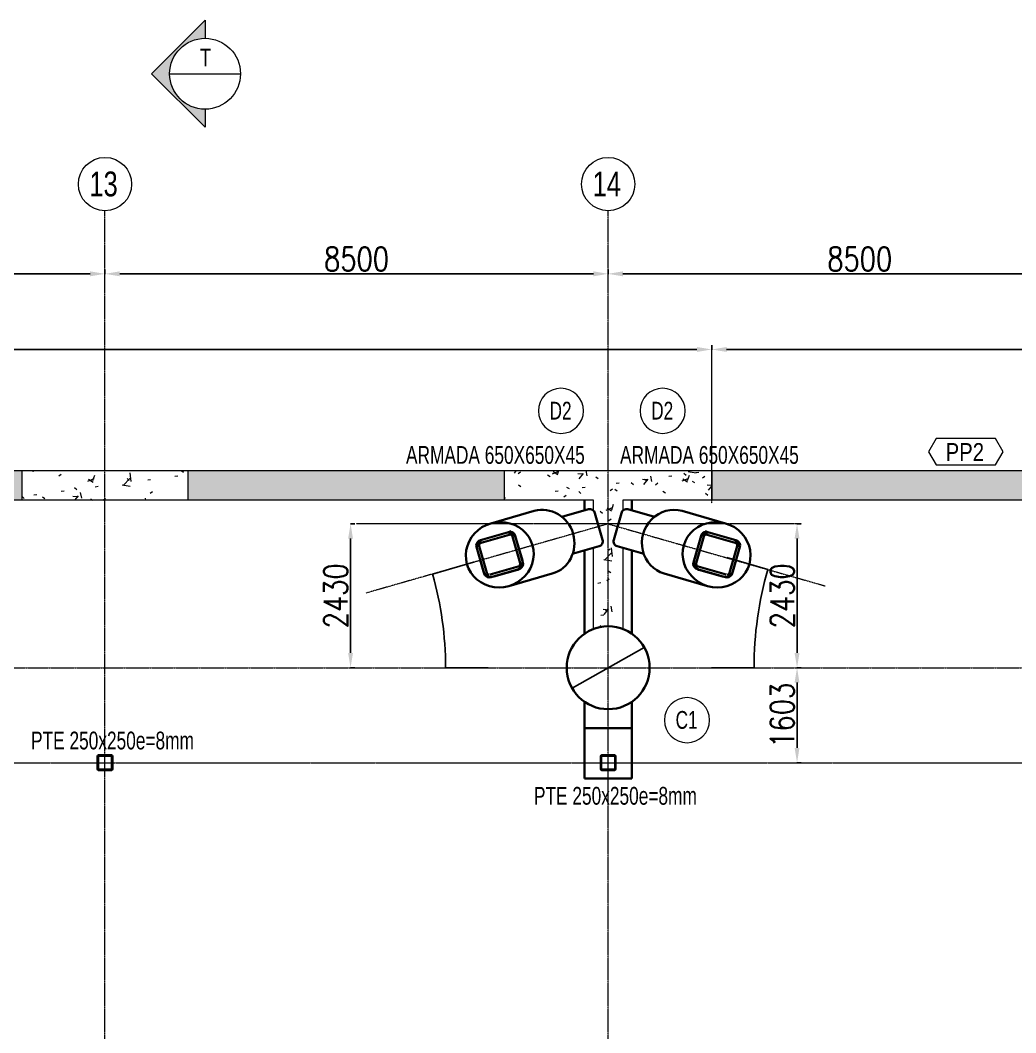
# Model space of a CAD drawing. Header units: metres. Extents: x -5444 to 112500, y -2287 to 89414.
# Drawn here: x 70748 to 87564, y 24785 to 41883 of the extents above; entities that cross this region are included whole.
import ezdxf

# ---------------------------------------------------------------- set-up
doc = ezdxf.new("R2010")
doc.units = ezdxf.units.M
doc.header["$LTSCALE"] = 10
doc.linetypes.add('Grid Line', pattern=[3.33375, 1.905, -0.47625, 0.47625, -0.47625])
doc.linetypes.add('Hidden 0_75', pattern=[0.225, 0.1125, -0.1125])
doc.layers.add('COTAS', color=8, linetype='Continuous')
for name, color, linetype, lineweight in [('E_CIMENTACION-1', 254, 'Continuous', 18), ('E_CIMENTACION-2', 253, 'Continuous', 18), ('E_COLUMNAS-1', 4, 'Continuous', 35), ('E_DETALLES-1', 7, 'Hidden 0_75', 9), ('E_DIM', 2, 'Continuous', 9), ('E_EJES', 8, 'Continuous', 9), ('E_EJES-1', 8, 'Grid Line', 9), ('E_MUROS-1', 10, 'Continuous', 18), ('E_MUROS-2', 253, 'Continuous', 18), ('E_TEXTO', 3, 'Continuous', 9)]:
    doc.layers.add(name, color=color, linetype=linetype, lineweight=lineweight)
doc.styles.add('Arial Narrow', font='', dxfattribs={"width": 0.85, "height": 0.3})
doc.styles.add('Arial Narrow_1', font='', dxfattribs={"height": 0.3})
doc.styles.add('CNI_COTAS', font='romans.shx', dxfattribs={"width": 0.8})
doc.styles.add('Swis721 LtCn BT', font='swisscl.ttf', dxfattribs={"height": 0.42})
doc.styles.add('Swis721 LtCn BT_1', font='swisscl.ttf', dxfattribs={"height": 0.3})
doc.styles.add('Yu Gothic UI Light', font='Yu Gothic UI Light.ttf', dxfattribs={"height": 0.225})
doc.styles.get('Arial Narrow').set_extended_font_data('Arial Narrow')
doc.styles.get('Arial Narrow_1').set_extended_font_data('Arial Narrow')
doc.dimstyles.new('1.5', dxfattribs={"dimscale": 0, "dimtxt": 400, "dimasz": 250, "dimexe": 4, "dimexo": 4, "dimgap": 50, "dimtad": 1, "dimdec": 0, "dimzin": 4, "dimdsep": 46, "dimtxsty": 'CNI_COTAS', "dimcen": 0, "dimclrd": 256, "dimclrt": 3, "dimadec": 0, "dimazin": 0, "dimtfac": 1, "dimtdec": 0, "dimtmove": 2, "dimatfit": 0, "dimfxl": 0.05, "dimtolj": 1, "dimtzin": 0, "dimarcsym": 0})
doc.dimstyles.new('CNI_COTAS_DIAMETRO_1', dxfattribs={"dimscale": 0.3048, "dimtxt": 0.235657, "dimasz": 0.984252, "dimexe": 1.181102, "dimexo": 0, "dimgap": 0.738189, "dimtad": 1, "dimjust": 3, "dimrnd": 0.01, "dimzin": 0, "dimdsep": 46, "dimtxsty": 'Yu Gothic UI Light', "dimblk1": 'OPEN30', "dimblk2": 'OPEN30', "dimsah": 1, "dimcen": 0.09, "dimdle": 0.492126, "dimazin": 0, "dimtfac": 1, "dimtdec": 4, "dimtix": 1, "dimtmove": 0, "dimatfit": 2, "dimfxl": 1, "dimtvp": 1, "dimtolj": 1, "dimtzin": 0, "dimarcsym": 2})
doc.dimstyles.new('CNI_COTAS_RADIAL', dxfattribs={"dimscale": 0.3048, "dimtxt": 0.235657, "dimasz": 0.984252, "dimexe": 1.181102, "dimexo": 0.738189, "dimgap": 0.492126, "dimtad": 1, "dimrnd": 0.01, "dimzin": 0, "dimdsep": 46, "dimtxsty": 'Yu Gothic UI Light', "dimblk1": 'OPEN30', "dimblk2": 'OPEN30', "dimsah": 1, "dimcen": 0.09, "dimdle": 0.246063, "dimazin": 0, "dimtfac": 1, "dimtdec": 4, "dimtix": 1, "dimtmove": 0, "dimatfit": 3, "dimfxl": 1, "dimtvp": 1, "dimtolj": 1, "dimtzin": 0, "dimarcsym": 2})
pattern_1 = [(50, (95341.5, -135213.6), (1092.9874, -96.024), [114, -1257]), (355, (95341.5, -135213.6), (-211.8535, 1146.828), [91, -1006]), (100.451, (95432.5, -135221.6), (882.091, 1050.433), [97, -1069]), (46.184, (95341.5, -134908.6), (1626.246, -252.121), [171, -1886]), (96.636, (95477.5, -134929.6), (1423.989, 1484.504), [146, -1603]), (351.184, (95341.5, -134908.6), (1424.305, 1484.244), [137, -1509]), (21, (95493.5, -134984.6), (909.395, -613.8754), [114, -1257]), (326, (95493.5, -134984.6), (370.702, 1105.747), [91, -1006]), (71.451, (95569.5, -135036.6), (1280.754, 491.083), [97, -1069]), (37.5, (95341.5, -135213.64), (19.0208, 507.4399), [50, -943, 50, -971, -1010]), (37.5, (95341.5, -135213.64), (19.0208, 507.4399), [-2015, 50, -959]), (7.5, (95341.5, -135213.64), (400.9215, 601.4765), [50, -532, 50, -920, -385]), (7.5, (95341.5, -135213.64), (400.9215, 601.4765), [-1553, 50, -335]), (327.5, (95001.5, -135213.64), (813.8092, -34.6925), [50, -331, 50, -1138, -1577]), (327.5, (95001.5, -135213.64), (813.8092, -34.6925), [-1570, 50, -1527]), (317.5, (94849.5, -135213.64), (888.673, 152.753), [50, -445, 50, -739, -1120]), (317.5, (94849.5, -135213.64), (888.673, 152.753), [-1285, 50, -1070])]

# ---------------------------------------------------------------- blocks, each defined once
blk = doc.blocks.new('EST_SCM_RECALCE_10 - EST_SCM_RECALCE_10-1579223-_0_00m_LOC COLUMNAS Y MUROS PISO 1')
at = {"layer": 'E_COLUMNAS-1'}
for p, q in [((-83.062, 168.768), (-83.062, 168.942)), ((-82.262, 168.942), (-82.262, 168.768)), ((-83.062, 166.685), (-83.062, 168.092)), ((-82.262, 168.092), (-82.262, 166.685)), ((-83.062, 165.095), (-83.062, 165.54)), ((-82.262, 165.54), (-82.262, 165.095)), ((-82.262, 165.095), (-83.062, 165.095)), ((-83.062, 165.095), (-83.062, 164.242)), ((-82.262, 164.242), (-82.262, 165.095)), ((-83.062, 164.242), (-82.262, 164.242))]:
    blk.add_line(p, q, dxfattribs=at)
blk = doc.blocks.new('EST_SCM_COLUMNA-METALICA-SECCION-CUADRADA - EST_SCM_COLUMNA-TUBULAR-CUADRADA_PTEØ_250x250e_8mm-3539288-_0_00m_LOC COLUMNAS Y MUROS PISO 1')
at = {"layer": 'E_COLUMNAS-1'}
for p, q in [((-0.125, 0.109), (-0.125, -0.109)), ((-0.117, -0.109), (-0.117, 0.109)), ((0.109, 0.125), (-0.109, 0.125)), ((-0.109, 0.117), (0.109, 0.117)), ((0.117, 0.109), (0.117, -0.109)), ((0.125, -0.109), (0.125, 0.109)), ((0.109, -0.117), (-0.109, -0.117)), ((-0.109, -0.125), (0.109, -0.125))]:
    blk.add_line(p, q, dxfattribs=at)
for centre, radius, start, end in [((-0.109, 0.109), 0.016, 90, 180), ((-0.109, 0.109), 0.008, 90, 180), ((0.109, 0.109), 0.016, 360, 90), ((0.109, 0.109), 0.008, 0, 90), ((-0.109, -0.109), 0.016, 180, 270), ((-0.109, -0.109), 0.008, 180, 270), ((0.109, -0.109), 0.016, 270, 360), ((0.109, -0.109), 0.008, 270, 360)]:
    blk.add_arc(centre, radius, start, end, dxfattribs=at)
blk = doc.blocks.new('EST_SCM_CAMISA_15 - EST_SCM_CAMISA_4-2887286-_0_00m_LOC COLUMNAS Y MUROS PISO 1')
at = {"layer": 'E_COLUMNAS-1'}
for p, q in [((-15.91, 168.81), (-16.645, 168.6)), ((-16.781, 168.326), (-16.384, 168.44)), ((-16.22, 168.353), (-16.112, 167.975)), ((-16.767, 167.787), (-16.875, 168.166)), ((-16.195, 167.818), (-16.592, 167.705)), ((-16.342, 167.542), (-15.608, 167.752))]:
    blk.add_line(p, q, dxfattribs=at)
at = {"layer": 'E_COLUMNAS-1', "flags": 128}
for points in [[(-16.645, 168.6), (-16.722, 168.572), (-16.795, 168.534), (-16.861, 168.486), (-16.92, 168.43), (-16.971, 168.367), (-17.011, 168.297), (-17.041, 168.223), (-17.06, 168.146), (-17.068, 168.068), (-17.063, 167.989), (-17.048, 167.912), (-17.02, 167.839), (-16.982, 167.77), (-16.935, 167.707), (-16.878, 167.652), (-16.813, 167.605), (-16.742, 167.567), (-16.666, 167.54), (-16.586, 167.524), (-16.505, 167.519), (-16.423, 167.525), (-16.342, 167.542)], [(-16.342, 167.542), (-16.265, 167.57), (-16.192, 167.608), (-16.126, 167.656), (-16.067, 167.712), (-16.016, 167.775), (-15.976, 167.844), (-15.946, 167.918), (-15.927, 167.995), (-15.919, 168.074), (-15.924, 168.152), (-15.94, 168.229), (-15.967, 168.303), (-16.005, 168.372), (-16.052, 168.435), (-16.109, 168.49), (-16.174, 168.537), (-16.245, 168.574), (-16.321, 168.601), (-16.401, 168.618), (-16.483, 168.623), (-16.564, 168.617), (-16.645, 168.6)], [(-16.384, 168.44), (-16.355, 168.445), (-16.325, 168.443), (-16.296, 168.436), (-16.27, 168.422), (-16.248, 168.403), (-16.231, 168.38), (-16.22, 168.353)], [(-16.875, 168.166), (-16.88, 168.195), (-16.877, 168.223), (-16.869, 168.251), (-16.854, 168.276), (-16.834, 168.298), (-16.809, 168.315), (-16.781, 168.326)], [(-16.112, 167.975), (-16.107, 167.943), (-16.111, 167.911), (-16.122, 167.881), (-16.141, 167.855), (-16.166, 167.833), (-16.195, 167.818)], [(-16.592, 167.705), (-16.623, 167.697), (-16.654, 167.696), (-16.685, 167.703), (-16.713, 167.716), (-16.737, 167.735), (-16.755, 167.76), (-16.767, 167.787)]]:
    blk.add_lwpolyline(points, dxfattribs=at)
at = {"layer": 'E_COLUMNAS-1'}
blk.add_ellipse((-15.759, 168.281), major_axis=(-0.151, 0.529), ratio=0.954563, start_param=3.141593, end_param=6.283185, dxfattribs=at)
blk = doc.blocks.new('EST_SCM_CAMISA_16 - EST_SCM_CAMISA_4-2887304-_0_00m_LOC COLUMNAS Y MUROS PISO 1')
at = {"layer": 'E_COLUMNAS-1'}
for p, q in [((-12.679, 168.6), (-13.414, 168.81)), ((-12.94, 168.44), (-12.543, 168.326)), ((-13.212, 167.975), (-13.104, 168.353)), ((-12.449, 168.166), (-12.558, 167.787)), ((-13.716, 167.752), (-12.982, 167.542)), ((-12.732, 167.705), (-13.129, 167.818))]:
    blk.add_line(p, q, dxfattribs=at)
at = {"layer": 'E_COLUMNAS-1', "flags": 128}
for points in [[(-12.679, 168.6), (-12.76, 168.617), (-12.842, 168.623), (-12.923, 168.618), (-13.003, 168.601), (-13.079, 168.574), (-13.15, 168.537), (-13.215, 168.49), (-13.272, 168.435), (-13.32, 168.372), (-13.357, 168.303), (-13.385, 168.229), (-13.401, 168.152), (-13.405, 168.074), (-13.397, 167.995), (-13.378, 167.918), (-13.348, 167.844), (-13.308, 167.775), (-13.257, 167.712), (-13.198, 167.656), (-13.132, 167.608), (-13.059, 167.57), (-12.982, 167.542)], [(-12.982, 167.542), (-12.901, 167.525), (-12.82, 167.519), (-12.738, 167.524), (-12.658, 167.54), (-12.582, 167.567), (-12.511, 167.605), (-12.446, 167.652), (-12.39, 167.707), (-12.342, 167.77), (-12.304, 167.839), (-12.277, 167.912), (-12.261, 167.989), (-12.257, 168.068), (-12.264, 168.146), (-12.283, 168.223), (-12.313, 168.297), (-12.354, 168.367), (-12.404, 168.43), (-12.463, 168.486), (-12.53, 168.534), (-12.602, 168.572), (-12.679, 168.6)], [(-13.104, 168.353), (-13.093, 168.38), (-13.076, 168.403), (-13.054, 168.422), (-13.028, 168.436), (-12.999, 168.443), (-12.969, 168.445), (-12.94, 168.44)], [(-12.543, 168.326), (-12.515, 168.315), (-12.491, 168.298), (-12.47, 168.276), (-12.455, 168.251), (-12.447, 168.223), (-12.445, 168.195), (-12.449, 168.166)], [(-13.129, 167.818), (-13.158, 167.833), (-13.183, 167.855), (-13.202, 167.881), (-13.213, 167.911), (-13.217, 167.943), (-13.212, 167.975)], [(-12.558, 167.787), (-12.569, 167.76), (-12.588, 167.735), (-12.611, 167.716), (-12.639, 167.703), (-12.67, 167.696), (-12.701, 167.697), (-12.732, 167.705)]]:
    blk.add_lwpolyline(points, dxfattribs=at)
at = {"layer": 'E_COLUMNAS-1'}
blk.add_ellipse((-13.565, 168.281), major_axis=(0.151, 0.529), ratio=0.954563, start_param=0, end_param=3.141593, dxfattribs=at)
blk = doc.blocks.new('Grid - CNI_NOMBRE EJES-372759-_0_00m_LOC COLUMNAS Y MUROS PISO 1')
at = {"layer": 'E_EJES'}
blk.add_circle((0, 0), 0.003, dxfattribs=at)
blk = doc.blocks.new('Section - M_Section Head - Filled 2-372761-_0_00m_LOC COLUMNAS Y MUROS PISO 1')
at = {"layer": 'E_TEXTO'}
h = blk.add_hatch(color=256, dxfattribs=at)
edge = h.paths.add_edge_path()
edge.add_line((-0.006, 0.00602), (0.00002, 0))
edge.add_line((0.00002, 0), (-0.00201, 0))
edge.add_arc((-0.006, 0), 0.00399, 0, 180)
edge.add_line((-0.00999, 0), (-0.01202, 0))
edge.add_line((-0.01202, 0), (-0.006, 0.00602))
for p, q in [((-0.006, 0.00602), (-0.01202, 0)), ((0.00002, 0), (-0.006, 0.00602)), ((-0.01202, 0), (-0.00999, 0)), ((-0.00201, 0), (0.00002, 0))]:
    blk.add_line(p, q, dxfattribs=at)
for start, end in [(0, 180), (180, 360)]:
    blk.add_arc((-0.006, 0), 0.00399, start, end, dxfattribs=at)
blk = doc.blocks.new('CNI_TAG COLUMNAS CONCRETO MARCA - CNI_COLUMNA CONCRETO-582370-_0_00m_LOC COLUMNAS Y MUROS PISO 1')
at = {"layer": 'E_TEXTO'}
for start, end in [(360, 180), (180, 360)]:
    blk.add_arc((0.00026, -0.00015), 0.00254, start, end, dxfattribs=at)
blk = doc.blocks.new('DIMBLOCK14-_0_00m_LOC COLUMNAS Y MUROS PISO 1')
at = {"layer": 'COTAS', "color": 0, "lineweight": -2, "transparency": 16777216}
for p, q in [((63679, 37672), (63679, 37597)), ((72179, 37672), (72179, 37597))]:
    blk.add_line(p, q, dxfattribs=at)
at = {"layer": 'COTAS', "lineweight": -2, "transparency": 16777216}
blk.add_line((63929, 37601), (71929, 37601), dxfattribs=at)
at = {"layer": 'COTAS', "transparency": 16777216}
for points in [[(63929, 37643), (63929, 37559), (63679, 37601)], [(71929, 37643), (71929, 37559), (72179, 37601)]]:
    blk.add_solid(points, dxfattribs=at)
at = {"layer": 'Defpoints', "color": 0, "transparency": 16777216}
for p in [(63679, 37676), (72179, 37676), (72179, 37601)]:
    blk.add_point(p, dxfattribs=at)
at = {"layer": 'COTAS', "color": 3, "transparency": 16777216, "insert": (67929, 37851), "char_height": 400, "width": 2.26, "attachment_point": 5, "style": 'CNI_COTAS'}
blk.add_mtext('\\A1;8500', dxfattribs=at)
blk = doc.blocks.new('DIMBLOCK15-_0_00m_LOC COLUMNAS Y MUROS PISO 1')
at = {"layer": 'COTAS', "color": 0, "lineweight": -2, "transparency": 16777216}
for p, q in [((72179, 37672), (72179, 37597)), ((80679, 37672), (80679, 37597))]:
    blk.add_line(p, q, dxfattribs=at)
at = {"layer": 'COTAS', "lineweight": -2, "transparency": 16777216}
blk.add_line((72429, 37601), (80429, 37601), dxfattribs=at)
at = {"layer": 'COTAS', "transparency": 16777216}
for points in [[(72429, 37643), (72429, 37559), (72179, 37601)], [(80429, 37643), (80429, 37559), (80679, 37601)]]:
    blk.add_solid(points, dxfattribs=at)
at = {"layer": 'Defpoints', "color": 0, "transparency": 16777216}
for p in [(72179, 37676), (80679, 37676), (80679, 37601)]:
    blk.add_point(p, dxfattribs=at)
at = {"layer": 'COTAS', "color": 3, "transparency": 16777216, "insert": (76429, 37851), "char_height": 400, "width": 2.26, "attachment_point": 5, "style": 'CNI_COTAS'}
blk.add_mtext('\\A1;8500', dxfattribs=at)
blk = doc.blocks.new('DIMBLOCK16-_0_00m_LOC COLUMNAS Y MUROS PISO 1')
at = {"layer": 'COTAS', "color": 0, "lineweight": -2, "transparency": 16777216}
for p, q in [((80679, 37672), (80679, 37597)), ((89179, 37672), (89179, 37597))]:
    blk.add_line(p, q, dxfattribs=at)
at = {"layer": 'COTAS', "lineweight": -2, "transparency": 16777216}
blk.add_line((80929, 37601), (88929, 37601), dxfattribs=at)
at = {"layer": 'COTAS', "transparency": 16777216}
for points in [[(80929, 37643), (80929, 37559), (80679, 37601)], [(88929, 37643), (88929, 37559), (89179, 37601)]]:
    blk.add_solid(points, dxfattribs=at)
at = {"layer": 'Defpoints', "color": 0, "transparency": 16777216}
for p in [(80679, 37676), (89179, 37676), (89179, 37601)]:
    blk.add_point(p, dxfattribs=at)
at = {"layer": 'COTAS', "color": 3, "transparency": 16777216, "insert": (84929, 37851), "char_height": 400, "width": 2.26, "attachment_point": 5, "style": 'CNI_COTAS'}
blk.add_mtext('\\A1;8500', dxfattribs=at)
blk = doc.blocks.new('_Open30')
at = {"color": 0, "linetype": 'ByBlock', "lineweight": -2}
for p, q in [((-1, 0), (0, 0)), ((0, 0), (-1, 0)), ((0, 0), (-1, 0))]:
    blk.add_line(p, q, dxfattribs=at)
blk = doc.blocks.new('DIMBLOCK47-_0_00m_LOC COLUMNAS Y MUROS PISO 1')
at = {"layer": 'Defpoints', "color": 0, "transparency": 16777216}
for p in [(81289, 31294), (80070, 30604)]:
    blk.add_point(p, dxfattribs=at)
at = {"layer": 'E_DIM', "color": 0, "lineweight": -2, "transparency": 16777216}
blk.add_line((81288, 31293), (80070, 30604), dxfattribs=at)
at = {"layer": 'E_DIM', "color": 0, "lineweight": -2, "transparency": 16777216, "xscale": 0.3, "yscale": 0.3, "zscale": 0.3}
for p, rotation in [((81289, 31294), 29.51233685795734), ((80070, 30604), 209.5123368579573)]:
    blk.add_blockref('_Open30', p, dxfattribs=dict(at, rotation=rotation))
at = {"layer": 'E_DIM', "color": 0, "transparency": 16777216, "insert": (80679, 30949), "char_height": 0.225, "width": 0.956, "attachment_point": 5, "rotation": 29.5123, "style": 'Yu Gothic UI Light'}
blk.add_mtext('\\A1;ø1400.00', dxfattribs=at)
blk = doc.blocks.new('DIMBLOCK108-_0_00m_LOC COLUMNAS Y MUROS PISO 1')
at = {"layer": 'Defpoints', "color": 0, "transparency": 16777216}
for p in [(65734, 32792), (66298, 32053), (65475, 30949), (72181, 30949)]:
    blk.add_point(p, dxfattribs=at)
at = {"layer": 'E_DIM', "color": 0, "lineweight": -2, "transparency": 16777216}
for p, q in [((65734, 32792), (66426, 32594)), ((65476, 30949), (66196, 30949))]:
    blk.add_line(p, q, dxfattribs=at)
blk.add_arc((72181, 30949), 5986, 164.0519, 179.9971, dxfattribs=at)
at = {"layer": 'E_DIM', "color": 0, "lineweight": -2, "transparency": 16777216, "xscale": 0.3, "yscale": 0.3, "zscale": 0.3}
for p, rotation in [((66426, 32594), 74.05041968819557), ((66195, 30949), 269.9985642001302)]:
    blk.add_blockref('_Open30', p, dxfattribs=dict(at, rotation=rotation))
at = {"layer": 'E_DIM', "color": 0, "transparency": 16777216, "insert": (66253, 31779), "char_height": 0.225, "width": 0.977, "attachment_point": 5, "rotation": 82.0245, "style": 'Yu Gothic UI Light'}
blk.add_mtext('\\A1;15.95°', dxfattribs=at)
blk = doc.blocks.new('DIMBLOCK110-_0_00m_LOC COLUMNAS Y MUROS PISO 1')
at = {"layer": 'COTAS', "color": 0, "lineweight": -2, "transparency": 16777216}
for p, q in [((76399, 33379), (76324, 33379)), ((76399, 30949), (76324, 30949))]:
    blk.add_line(p, q, dxfattribs=at)
at = {"layer": 'COTAS', "lineweight": -2, "transparency": 16777216}
blk.add_line((76328, 33129), (76328, 31199), dxfattribs=at)
at = {"layer": 'COTAS', "transparency": 16777216}
for points in [[(76286, 33129), (76369, 33129), (76328, 33379)], [(76286, 31199), (76369, 31199), (76328, 30949)]]:
    blk.add_solid(points, dxfattribs=at)
at = {"layer": 'Defpoints', "color": 0, "transparency": 16777216}
for p in [(76403, 33379), (76328, 30949), (76403, 30949)]:
    blk.add_point(p, dxfattribs=at)
at = {"layer": 'COTAS', "color": 3, "transparency": 16777216, "insert": (76078, 32164), "char_height": 400, "width": 2.28, "attachment_point": 5, "rotation": 90, "style": 'CNI_COTAS'}
blk.add_mtext('\\A1;2430', dxfattribs=at)
blk = doc.blocks.new('DIMBLOCK112-_0_00m_LOC COLUMNAS Y MUROS PISO 1')
at = {"layer": 'COTAS', "color": 0, "lineweight": -2, "transparency": 16777216}
for p, q in [((27929, 36395), (27929, 36320)), ((82429, 36395), (82429, 36320))]:
    blk.add_line(p, q, dxfattribs=at)
at = {"layer": 'COTAS', "lineweight": -2, "transparency": 16777216}
blk.add_line((28179, 36324), (82179, 36324), dxfattribs=at)
at = {"layer": 'COTAS', "transparency": 16777216}
for points in [[(28179, 36365), (28179, 36282), (27929, 36324)], [(82179, 36365), (82179, 36282), (82429, 36324)]]:
    blk.add_solid(points, dxfattribs=at)
at = {"layer": 'Defpoints', "color": 0, "transparency": 16777216}
for p in [(27929, 36399), (82429, 36399), (82429, 36324)]:
    blk.add_point(p, dxfattribs=at)
at = {"layer": 'COTAS', "color": 3, "transparency": 16777216, "insert": (55179, 36574), "char_height": 400, "width": 2.94, "attachment_point": 5, "style": 'CNI_COTAS'}
blk.add_mtext('\\A1;54500', dxfattribs=at)
blk = doc.blocks.new('DIMBLOCK113-_0_00m_LOC COLUMNAS Y MUROS PISO 1')
at = {"layer": 'COTAS', "color": 0, "lineweight": -2, "transparency": 16777216}
for p, q in [((82429, 36395), (82429, 36320)), ((97916, 36395), (97916, 36320))]:
    blk.add_line(p, q, dxfattribs=at)
at = {"layer": 'COTAS', "lineweight": -2, "transparency": 16777216}
blk.add_line((82679, 36324), (97666, 36324), dxfattribs=at)
at = {"layer": 'COTAS', "transparency": 16777216}
for points in [[(82679, 36365), (82679, 36282), (82429, 36324)], [(97666, 36365), (97666, 36282), (97916, 36324)]]:
    blk.add_solid(points, dxfattribs=at)
at = {"layer": 'Defpoints', "color": 0, "transparency": 16777216}
for p in [(82429, 36399), (97916, 36399), (97916, 36324)]:
    blk.add_point(p, dxfattribs=at)
at = {"layer": 'COTAS', "color": 3, "transparency": 16777216, "insert": (90173, 36574), "char_height": 400, "width": 2.73, "attachment_point": 5, "style": 'CNI_COTAS'}
blk.add_mtext('\\A1;15487', dxfattribs=at)
blk = doc.blocks.new('CNI_TAG PANTALLAS Y CONTENCIONES_MARCA - CNI_TAG PANTALLA_MARCA-583536-_0_00m_LOC COLUMNAS Y MUROS PISO 1')
at = {"layer": 'E_TEXTO'}
for p, q in [((-0.00291, 0.00304), (-0.00377, 0.00155)), ((0.00374, 0.00304), (-0.00291, 0.00304)), ((0.00461, 0.00155), (0.00374, 0.00304)), ((-0.00377, 0.00155), (-0.00291, 0.00005)), ((0.00374, 0.00005), (0.00461, 0.00155)), ((-0.00291, 0.00005), (0.00374, 0.00005))]:
    blk.add_line(p, q, dxfattribs=at)
blk = doc.blocks.new('DIMBLOCK130-_0_00m_LOC COLUMNAS Y MUROS PISO 1')
at = {"layer": 'COTAS', "color": 0, "lineweight": -2, "transparency": 16777216}
for p, q in [((83941, 33379), (83866, 33379)), ((83941, 30949), (83866, 30949))]:
    blk.add_line(p, q, dxfattribs=at)
at = {"layer": 'COTAS', "lineweight": -2, "transparency": 16777216}
blk.add_line((83870, 33129), (83870, 31199), dxfattribs=at)
at = {"layer": 'COTAS', "transparency": 16777216}
for points in [[(83828, 33129), (83911, 33129), (83870, 33379)], [(83828, 31199), (83911, 31199), (83870, 30949)]]:
    blk.add_solid(points, dxfattribs=at)
at = {"layer": 'Defpoints', "color": 0, "transparency": 16777216}
for p in [(83945, 33379), (83870, 30949), (83945, 30949)]:
    blk.add_point(p, dxfattribs=at)
at = {"layer": 'COTAS', "color": 3, "transparency": 16777216, "insert": (83620, 32164), "char_height": 400, "width": 2.28, "attachment_point": 5, "rotation": 90, "style": 'CNI_COTAS'}
blk.add_mtext('\\A1;2430', dxfattribs=at)
blk = doc.blocks.new('DIMBLOCK131-_0_00m_LOC COLUMNAS Y MUROS PISO 1')
at = {"layer": 'COTAS', "color": 0, "lineweight": -2, "transparency": 16777216}
for p, q in [((83941, 30949), (83866, 30949)), ((83941, 29346), (83866, 29346))]:
    blk.add_line(p, q, dxfattribs=at)
at = {"layer": 'COTAS', "lineweight": -2, "transparency": 16777216}
blk.add_line((83870, 30699), (83870, 29596), dxfattribs=at)
at = {"layer": 'COTAS', "transparency": 16777216}
for points in [[(83828, 30699), (83911, 30699), (83870, 30949)], [(83828, 29596), (83911, 29596), (83870, 29346)]]:
    blk.add_solid(points, dxfattribs=at)
at = {"layer": 'Defpoints', "color": 0, "transparency": 16777216}
for p in [(83945, 30949), (83870, 29346), (83945, 29346)]:
    blk.add_point(p, dxfattribs=at)
at = {"layer": 'COTAS', "color": 3, "transparency": 16777216, "insert": (83620, 30147), "char_height": 400, "width": 2.06, "attachment_point": 5, "rotation": 90, "style": 'CNI_COTAS'}
blk.add_mtext('\\A1;1603', dxfattribs=at)
blk = doc.blocks.new('DIMBLOCK170-_0_00m_LOC COLUMNAS Y MUROS PISO 1')
at = {"layer": 'Defpoints', "color": 0, "transparency": 16777216}
for p in [(78404, 32730), (77909, 31483), (72170, 30949), (78653, 30949)]:
    blk.add_point(p, dxfattribs=at)
at = {"layer": 'E_DIM', "color": 0, "lineweight": -2, "transparency": 16777216}
for p, q in [((78404, 32730), (77711, 32532)), ((78653, 30949), (77933, 30949))]:
    blk.add_line(p, q, dxfattribs=at)
blk.add_arc((72170, 30949), 5763, 0.003, 15.9445, dxfattribs=at)
at = {"layer": 'E_DIM', "color": 0, "lineweight": -2, "transparency": 16777216, "xscale": 0.3, "yscale": 0.3, "zscale": 0.3}
for p, rotation in [((77712, 32532), 105.9460354290233), ((77933, 30949), 270.00149127174)]:
    blk.add_blockref('_Open30', p, dxfattribs=dict(at, rotation=rotation))
at = {"layer": 'E_DIM', "color": 0, "transparency": 16777216, "insert": (77878, 31748), "char_height": 0.225, "width": 0.977, "attachment_point": 5, "rotation": 277.9738, "style": 'Yu Gothic UI Light'}
blk.add_mtext('\\A1;15.95°', dxfattribs=at)
blk = doc.blocks.new('DIMBLOCK171-_0_00m_LOC COLUMNAS Y MUROS PISO 1')
at = {"layer": 'Defpoints', "color": 0, "transparency": 16777216}
for p in [(82684, 32808), (83247, 32064), (82423, 30949), (89195, 30949)]:
    blk.add_point(p, dxfattribs=at)
at = {"layer": 'E_DIM', "color": 0, "lineweight": -2, "transparency": 16777216}
for p, q in [((82684, 32808), (83376, 32610)), ((82424, 30949), (83144, 30949))]:
    blk.add_line(p, q, dxfattribs=at)
blk.add_arc((89195, 30949), 6052, 164.0666, 179.9972, dxfattribs=at)
at = {"layer": 'E_DIM', "color": 0, "lineweight": -2, "transparency": 16777216, "xscale": 0.3, "yscale": 0.3, "zscale": 0.3}
for p, rotation in [((83376, 32610), 74.06517757352353), ((83143, 30949), 269.9985798199593)]:
    blk.add_blockref('_Open30', p, dxfattribs=dict(at, rotation=rotation))
at = {"layer": 'E_DIM', "color": 0, "transparency": 16777216, "insert": (83202, 31788), "char_height": 0.225, "width": 0.982, "attachment_point": 5, "rotation": 82.0319, "style": 'Yu Gothic UI Light'}
blk.add_mtext('\\A1;15.94°', dxfattribs=at)

msp = doc.modelspace()

# ---------------------------------------------------------------- hatches: boundary and pattern name
at = {"layer": 'E_CIMENTACION-1'}
h = msp.add_hatch(dxfattribs=at)
h.set_pattern_fill('FP_1', color=256, scale=1000, style=0, pattern_type=2)
h.set_pattern_definition(pattern_1)
h.paths.add_polyline_path([(71410.1312, 33778.7626), (73579.5526, 33778.7626), (73579.5526, 34278.7626), (70779.5526, 34278.7626), (70779.5526, 33778.7626)])
h = msp.add_hatch(dxfattribs=at)
h.set_pattern_fill('FP_1', color=256, scale=1000, style=0, pattern_type=2)
h.set_pattern_definition(pattern_1)
h.paths.add_polyline_path([(80429.4029, 31601.5634), (80498.2295, 31624.927), (80588.0345, 31642.7903), (80679.4029, 31648.7789), (80770.7712, 31642.7903), (80860.5762, 31624.927), (80929.4029, 31601.5634), (80929.4029, 32971.2708), (80830.9261, 32999.4006), (80806.6087, 33010.9279), (80787.0906, 33029.7981), (80774.2823, 33054.1641), (80769.4375, 33081.6406), (80773.0306, 33109.5382), (80902.0773, 33561.475), (80913.7565, 33587.0628), (80929.4029, 33604.5166), (80929.4029, 33778.7626), (82429.4029, 33778.7626), (82429.4029, 34278.7626), (78929.4029, 34278.7626), (78929.4029, 33778.7626), (80429.4029, 33778.7626), (80429.4029, 33603.655), (80444.4315, 33586.897), (80456.1157, 33561.3116), (80585.2514, 33109.4002), (80588.85, 33081.5033), (80584.0108, 33054.0255), (80571.2073, 33029.6567), (80551.693, 33010.7823), (80527.3781, 32999.2496), (80429.4029, 32970.7594), (80429.4029, 31611.2365)])
at = {"layer": 'E_MUROS-1'}
h = msp.add_hatch(color=256, dxfattribs=at)
h.paths.add_polyline_path([(78929.4029, 33778.7626), (78929.4029, 34278.7626), (73579.5526, 34278.7626), (73579.5526, 33778.7626), (78210.0423, 33778.7626)])
h.paths.add_polyline_path([(70779.5526, 33778.7626), (70779.5526, 34278.7626), (65429.4029, 34278.7626), (65429.4029, 33778.7626), (68010.1756, 33778.7626)])
h.paths.add_polyline_path([(61929.4029, 33778.7626), (61929.4029, 34278.7626), (56579.5526, 34278.7626), (56579.5526, 33778.7626), (61210.2645, 33778.7626)])
h.paths.add_polyline_path([(53779.5526, 33778.7626), (53779.5526, 34278.7626), (48429.4029, 34278.7626), (48429.4029, 33778.7626), (51010.3979, 33778.7626)])
h.paths.add_polyline_path([(44929.4029, 33778.7626), (44929.4029, 34278.7626), (39579.5526, 34278.7626), (39579.5526, 33778.7626), (44210.4868, 33778.7626)])
h.paths.add_polyline_path([(36779.5526, 33778.7626), (36779.5526, 34278.7626), (31429.4029, 34278.7626), (31429.4029, 33778.7626), (34010.6201, 33778.7626)])
h = msp.add_hatch(color=256, dxfattribs=at)
h.paths.add_polyline_path([(94661.9224, 33778.7626), (94057.0922, 34278.7626), (90579.4029, 34278.7626), (90579.4029, 33778.7626), (91809.8645, 33778.7626)])
h.paths.add_polyline_path([(87779.4029, 33778.7626), (87779.4029, 34278.7626), (82429.4029, 34278.7626), (82429.4029, 33778.7626), (85009.9534, 33778.7626)])

# ---------------------------------------------------------------- linework, layer by layer
at = {"layer": 'E_CIMENTACION-2'}
for p, q in [((70779.5526, 33778.7626), (70779.5526, 34278.7626)), ((70779.5526, 34278.7626), (73579.5526, 34278.7626)), ((73579.5526, 34278.7626), (73579.5526, 33778.7626)), ((78929.4029, 34278.7626), (82429.4029, 34278.7626)), ((78929.4029, 33778.7626), (78929.4029, 34278.7626)), ((82429.4029, 34278.7626), (82429.4029, 33778.7626)), ((73579.5526, 33778.7626), (70779.5526, 33778.7626)), ((80429.4029, 33778.7626), (78929.4029, 33778.7626)), ((80429.4029, 33603.655), (80429.4029, 33778.7626)), ((82429.4029, 33778.7626), (80929.4029, 33778.7626)), ((80929.4029, 33778.7626), (80929.4029, 33604.5166)), ((80429.4029, 31601.5634), (80429.4029, 32971.7224)), ((80929.4029, 32971.7318), (80929.4029, 31601.5634))]:
    msp.add_line(p, q, dxfattribs=at)
at = {"layer": 'E_COLUMNAS-1'}
for p, q in [((80348.8913, 33624.2635), (79898.2662, 33496.0876)), ((80456.1157, 33561.3116), (80585.2514, 33109.4002)), ((80773.0306, 33109.5382), (80902.0773, 33561.475)), ((81460.5468, 33496.0939), (81009.3068, 33624.4448)), ((78994.8298, 33239.1138), (78521.4073, 33103.8312)), ((78533.7765, 33060.5645), (79007.199, 33195.8471)), ((79043.1223, 33252.8502), (78994.9456, 33239.1468)), ((79239.4128, 32726.5895), (79110.2236, 33178.4857)), ((82248.7215, 33178.4351), (82119.6299, 32726.5111)), ((82364.0047, 33239.1141), (82315.828, 33252.8175)), ((82351.7419, 33195.8172), (82825.191, 33060.6278)), ((82837.5508, 33103.8971), (82364.1017, 33239.0865)), ((78630.0073, 32552.4491), (78500.818, 33004.3453)), ((79064.8959, 33165.5331), (79194.0852, 32713.6369)), ((81262.316, 32876.1746), (80830.9261, 32999.4006)), ((82164.9602, 32713.5674), (82294.0518, 33165.4915)), ((82858.1614, 33004.4148), (82729.0698, 32552.4907)), ((78455.4903, 32991.3927), (78584.6796, 32539.4965)), ((80077.4874, 32870.6603), (80095.9096, 32875.9004)), ((80527.3781, 32999.2496), (80096.0148, 32875.9304)), ((81262.4041, 32876.1495), (81281.2816, 32870.7799)), ((82774.4, 32539.547), (82903.4916, 32991.4711)), ((79161.1267, 32657.4176), (78687.7042, 32522.135)), ((82671.3797, 32522.165), (82197.9306, 32657.3544)), ((78699.9576, 32478.8354), (79152.0554, 32607.4302)), ((78700.0734, 32478.8684), (79173.4959, 32614.151)), ((82185.5707, 32614.0851), (82659.0199, 32478.8957)), ((82206.2738, 32607.6749), (82659.1169, 32478.8681))]:
    msp.add_line(p, q, dxfattribs=at)
at = {"layer": 'E_COLUMNAS-1', "flags": 128}
for points in [[(79110.2236, 33178.4857), (79098.142, 33203.958), (79078.3691, 33224.4012), (79052.8403, 33237.8141), (79024.0547, 33242.8837), (78994.8298, 33239.1138)], [(79007.199, 33195.8471), (79025.4867, 33197.5104), (79042.8734, 33192.3335), (79056.712, 33181.1046), (79064.8959, 33165.5331)], [(82364.1017, 33239.0865), (82334.8762, 33242.8506), (82306.0918, 33237.7753), (82280.566, 33224.3573), (82260.7976, 33203.91), (82248.7215, 33178.4351)], [(82294.0518, 33165.4915), (82302.2322, 33181.0647), (82316.0684, 33192.2964), (82333.4539, 33197.4768), (82351.7419, 33195.8172)], [(78521.4073, 33103.8312), (78494.6041, 33091.5908), (78472.8461, 33072.0781), (78458.2631, 33047.2032), (78452.2828, 33019.4009), (78455.4903, 32991.3927)], [(78500.818, 33004.3453), (78499.5349, 33021.8887), (78505.3479, 33038.7332), (78517.3719, 33052.3143), (78533.7765, 33060.5645)], [(82825.191, 33060.6278), (82841.5973, 33052.3808), (82853.6242, 33038.8019), (82859.4407, 33021.9585), (82858.1614, 33004.4148)], [(82903.4916, 32991.4711), (82906.6932, 33019.4801), (82900.7069, 33047.2813), (82886.1187, 33072.1535), (82864.3566, 33091.662), (82837.5508, 33103.8971)], [(79194.0852, 32713.6369), (79195.3683, 32696.0935), (79189.5553, 32679.249), (79177.5313, 32665.6679), (79161.1267, 32657.4176)], [(79173.4959, 32614.151), (79200.2991, 32626.3914), (79222.0571, 32645.9041), (79236.6401, 32670.779), (79242.6204, 32698.5813), (79239.4128, 32726.5895)], [(82119.6299, 32726.5111), (82116.4284, 32698.5021), (82122.4147, 32670.7009), (82137.0029, 32645.8287), (82158.765, 32626.3202), (82185.5707, 32614.0851)], [(82197.9306, 32657.3544), (82181.5243, 32665.6014), (82169.4974, 32679.1802), (82163.6808, 32696.0237), (82164.9602, 32713.5674)], [(78584.6796, 32539.4965), (78596.7612, 32514.0241), (78616.5341, 32493.581), (78642.0629, 32480.1681), (78670.8485, 32475.0985), (78700.0734, 32478.8684)], [(78669.4165, 32520.4718), (78652.0298, 32525.6487), (78638.1912, 32536.8776), (78630.0073, 32552.4491)], [(82659.0199, 32478.8957), (82688.2454, 32475.1316), (82717.0298, 32480.2069), (82742.5556, 32493.6249), (82762.324, 32514.0721), (82774.4, 32539.547)], [(82729.0698, 32552.4907), (82720.8893, 32536.9175), (82707.0531, 32525.6858), (82689.6677, 32520.5054)]]:
    msp.add_lwpolyline(points, dxfattribs=at)
at = {"layer": 'E_COLUMNAS-1'}
for start, end in [(0, 180), (180, 0)]:
    msp.add_arc((80679.4029, 30948.7789), 700, start, end, dxfattribs=at)
for centre, major_axis, start_param, end_param in [((80373.5142, 33537.6973), (-24.6229, 86.5662), 4.7136622624, 6.2844585892), ((80984.6839, 33537.8786), (24.6229, 86.5662), 6.2821183444, 7.8529146712), ((80502.6499, 33085.7859), (-24.6229, 86.5662), 3.1428659356, 4.7136622624), ((80855.6372, 33085.9417), (24.6229, 86.5662), 1.569729364, 3.1405256908)]:
    msp.add_ellipse(centre, major_axis=major_axis, ratio=0.9545626407, start_param=start_param, end_param=end_param, dxfattribs=at)
at = {"layer": 'E_DETALLES-1'}
for p, q in [((82429.4029, 33728.7789), (82429.4029, 36327.7789)), ((83944.4029, 33378.7789), (76421.4029, 33378.7789)), ((80679.4029, 33378.7789), (76591.1176, 32210.2636)), ((80679.4029, 33378.7789), (84342.6464, 32331.5222)), ((36332.8029, 29345.6634), (97831.8029, 29345.6634))]:
    msp.add_line(p, q, dxfattribs=at)
at = {"layer": 'E_EJES-1'}
for p, q in [((72179.4029, -1101.314), (72179.4029, 38666.2144)), ((80679.4029, -1101.314), (80679.4029, 38666.2144)), ((-3637.6038, 30948.7789), (105501.3014, 30948.7789))]:
    msp.add_line(p, q, dxfattribs=at)
at = {"layer": 'E_MUROS-2'}
for p, q in [((65429.4029, 34278.7626), (70779.5526, 34278.7626)), ((73579.5526, 34278.7626), (78929.4029, 34278.7626)), ((82429.4029, 34278.7626), (87779.4029, 34278.7626)), ((70779.5526, 33778.7626), (65429.4029, 33778.7626)), ((78929.4029, 33778.7626), (73579.5526, 33778.7626)), ((87779.4029, 33778.7626), (82429.4029, 33778.7626))]:
    msp.add_line(p, q, dxfattribs=at)
at = {"layer": 'E_TEXTO'}
msp.add_line((73270.673, 40979.8055), (74469.1559, 40979.8055), dxfattribs=at)

# ---------------------------------------------------------------- block references
at = {"layer": 'E_COLUMNAS-1', "xscale": 1000, "yscale": 1000, "zscale": 1000}
for name, p in [('EST_SCM_RECALCE_10 - EST_SCM_RECALCE_10-1579223-_0_00m_LOC COLUMNAS Y MUROS PISO 1', (163341.5002, -135163.6575)), ('EST_SCM_CAMISA_15 - EST_SCM_CAMISA_4-2887286-_0_00m_LOC COLUMNAS Y MUROS PISO 1', (95341.5002, -135213.6412)), ('EST_SCM_CAMISA_16 - EST_SCM_CAMISA_4-2887304-_0_00m_LOC COLUMNAS Y MUROS PISO 1', (95341.5002, -135213.6412)), ('EST_SCM_COLUMNA-METALICA-SECCION-CUADRADA - EST_SCM_COLUMNA-TUBULAR-CUADRADA_PTEØ_250x250e_8mm-3539288-_0_00m_LOC COLUMNAS Y MUROS PISO 1', (72179.4029, 29345.6634)), ('EST_SCM_COLUMNA-METALICA-SECCION-CUADRADA - EST_SCM_COLUMNA-TUBULAR-CUADRADA_PTEØ_250x250e_8mm-3539288-_0_00m_LOC COLUMNAS Y MUROS PISO 1', (80679.4029, 29345.6634))]:
    msp.add_blockref(name, p, dxfattribs=at)
at = {"layer": 'E_EJES', "xscale": 149999.9999999999, "yscale": 149999.9999999999, "zscale": 149999.9999999999}
for p in [(72179.4029, 39116.2144), (80679.4029, 39116.2144)]:
    msp.add_blockref('Grid - CNI_NOMBRE EJES-372759-_0_00m_LOC COLUMNAS Y MUROS PISO 1', p, dxfattribs=at)
at = {"layer": 'E_TEXTO', "extrusion": (0, 0, -1), "xscale": 149999.9999999999, "yscale": 149999.9999999999, "zscale": 149999.9999999999, "rotation": 270.0000000000003}
msp.add_blockref('Section - M_Section Head - Filled 2-372761-_0_00m_LOC COLUMNAS Y MUROS PISO 1', (-73869.9144, 40079.8055), dxfattribs=at)
at = {"layer": 'E_TEXTO', "xscale": 149999.9999999999, "yscale": 149999.9999999999, "zscale": 149999.9999999999}
for name, p in [('CNI_TAG COLUMNAS CONCRETO MARCA - CNI_COLUMNA CONCRETO-582370-_0_00m_LOC COLUMNAS Y MUROS PISO 1', (79842.4912, 35309.1067)), ('CNI_TAG COLUMNAS CONCRETO MARCA - CNI_COLUMNA CONCRETO-582370-_0_00m_LOC COLUMNAS Y MUROS PISO 1', (81559.4213, 35309.2134)), ('CNI_TAG PANTALLAS Y CONTENCIONES_MARCA - CNI_TAG PANTALLA_MARCA-583536-_0_00m_LOC COLUMNAS Y MUROS PISO 1', (86658.5293, 34365.2526)), ('CNI_TAG COLUMNAS CONCRETO MARCA - CNI_COLUMNA CONCRETO-582370-_0_00m_LOC COLUMNAS Y MUROS PISO 1', (81972.2709, 30086.8668))]:
    msp.add_blockref(name, p, dxfattribs=at)

# ---------------------------------------------------------------- texts
at = {"layer": 'E_EJES', "char_height": 420, "width": 625.31625, "attachment_point": 1, "style": 'Swis721 LtCn BT'}
for s, insert in [('13', (71915.9698, 39328.8139)), ('14', (80415.9698, 39328.8139))]:
    msp.add_mtext(s, dxfattribs=dict(at, insert=insert))
at = {"layer": 'E_TEXTO', "char_height": 300, "attachment_point": 1}
for s, insert, width, style in [('T', (73783.8251, 41404.1119), 204.430312, 'Swis721 LtCn BT_1'), ('D2', (79688.2754, 35440.318), 459.968203, 'Arial Narrow'), ('D2', (81405.2054, 35440.4248), 459.968203, 'Arial Narrow'), ('PP2', (86379.4384, 34742.5577), 817.72125, 'Arial Narrow_1'), ('ARMADA 650X650X45', (77264.1809, 34692.574), 3771.739266, 'Arial Narrow'), ('ARMADA 650X650X45', (80880.2803, 34692.574), 3771.739266, 'Arial Narrow'), ('C1', (81818.0551, 30218.0782), 459.968203, 'Arial Narrow'), ('PTE 250x250e=8mm', (70930.1879, 29869.9447), 3444.650766, 'Arial Narrow'), ('PTE 250x250e=8mm', (79425.5162, 28936.6566), 3444.650766, 'Arial Narrow')]:
    msp.add_mtext(s, dxfattribs=dict(at, insert=insert, width=width, style=style))

# ---------------------------------------------------------------- dimensions: what is measured, and where the dimension line sits
at = {"layer": 'COTAS'}
for base, p1, p2, picture, middle in [((72179.4029, 37600.9156), (63679.4029, 37675.9156), (72179.4029, 37675.9156), 'DIMBLOCK14-_0_00m_LOC COLUMNAS Y MUROS PISO 1', (67929.4029, 37850.9156)), ((80679.4029, 37600.9156), (72179.4029, 37675.9156), (80679.4029, 37675.9156), 'DIMBLOCK15-_0_00m_LOC COLUMNAS Y MUROS PISO 1', (76429.4029, 37850.9156)), ((89179.4029, 37600.9156), (80679.4029, 37675.9156), (89179.4029, 37675.9156), 'DIMBLOCK16-_0_00m_LOC COLUMNAS Y MUROS PISO 1', (84929.4029, 37850.9156)), ((82429.4029, 36323.617), (27929.4029, 36398.617), (82429.4029, 36398.617), 'DIMBLOCK112-_0_00m_LOC COLUMNAS Y MUROS PISO 1', (55179.4029, 36573.617)), ((97916.4029, 36323.617), (82429.4029, 36398.617), (97916.4029, 36398.617), 'DIMBLOCK113-_0_00m_LOC COLUMNAS Y MUROS PISO 1', (90172.9029, 36573.617))]:
    dim = msp.add_linear_dim(base=base, p1=p1, p2=p2, dimstyle='1.5', override={"dimscale": 1}, dxfattribs=at)
    dim.commit()
    dim.dimension.update_dxf_attribs({"geometry": picture, "text_midpoint": middle})
for base, p1, p2, picture, middle in [((76327.8103, 30948.7789), (76402.8103, 33378.7789), (76402.8103, 30948.7789), 'DIMBLOCK110-_0_00m_LOC COLUMNAS Y MUROS PISO 1', (76077.8103, 32163.7789)), ((83869.7503, 30948.7789), (83944.7503, 33378.7789), (83944.7503, 30948.7789), 'DIMBLOCK130-_0_00m_LOC COLUMNAS Y MUROS PISO 1', (83619.7503, 32163.7789)), ((83869.7503, 29345.8164), (83944.7503, 30948.7789), (83944.7503, 29345.8164), 'DIMBLOCK131-_0_00m_LOC COLUMNAS Y MUROS PISO 1', (83619.7503, 30147.2976))]:
    dim = msp.add_linear_dim(base=base, p1=p1, p2=p2, angle=90, dimstyle='1.5', override={"dimscale": 1}, dxfattribs=at)
    dim.commit()
    dim.dimension.update_dxf_attribs({"geometry": picture, "text_midpoint": middle})
at = {"layer": 'E_DIM'}
for base, center, p1, p2, override, picture, middle in [((66298.276, 32053.3616), (72181.2457, 30948.7789), (65733.6685, 32791.6279), (65475.4763, 30948.7789), {"dimpost": '<>', "dimfxl": 1.860848}, 'DIMBLOCK108-_0_00m_LOC COLUMNAS Y MUROS PISO 1', (66253.1094, 31779.3401)), ((77908.5718, 31482.7076), (72170.2457, 30948.7789), (78653.3583, 30948.7789), (78403.8475, 32730.0587), {"dimpost": '<>', "dimfxl": 1.79867}, 'DIMBLOCK170-_0_00m_LOC COLUMNAS Y MUROS PISO 1', (77877.9032, 31748.2727)), ((83247.1146, 32064.4879), (89194.9799, 30948.7789), (82683.6236, 32808.0413), (82423.3761, 30948.7789), {"dimpost": '<>', "dimfxl": 1.877388}, 'DIMBLOCK171-_0_00m_LOC COLUMNAS Y MUROS PISO 1', (83201.5378, 31787.7019))]:
    dim = msp.add_angular_dim_3p(base=base, center=center, p1=p1, p2=p2, dimstyle='CNI_COTAS_RADIAL', override=override, dxfattribs=at)
    dim.commit()
    dim.dimension.update_dxf_attribs({"geometry": picture, "text_midpoint": middle})
dim = msp.add_diameter_dim_2p(p1=(81288.5776, 31293.6065), p2=(80070.2281, 30603.9512), dimstyle='CNI_COTAS_DIAMETRO_1', override={"dimpost": 'ø<>'}, dxfattribs=at)
dim.commit()
dim.dimension.update_dxf_attribs({"geometry": 'DIMBLOCK47-_0_00m_LOC COLUMNAS Y MUROS PISO 1', "text_midpoint": (80679.2317, 30949.0813)})

doc.saveas('drawing.dxf')
